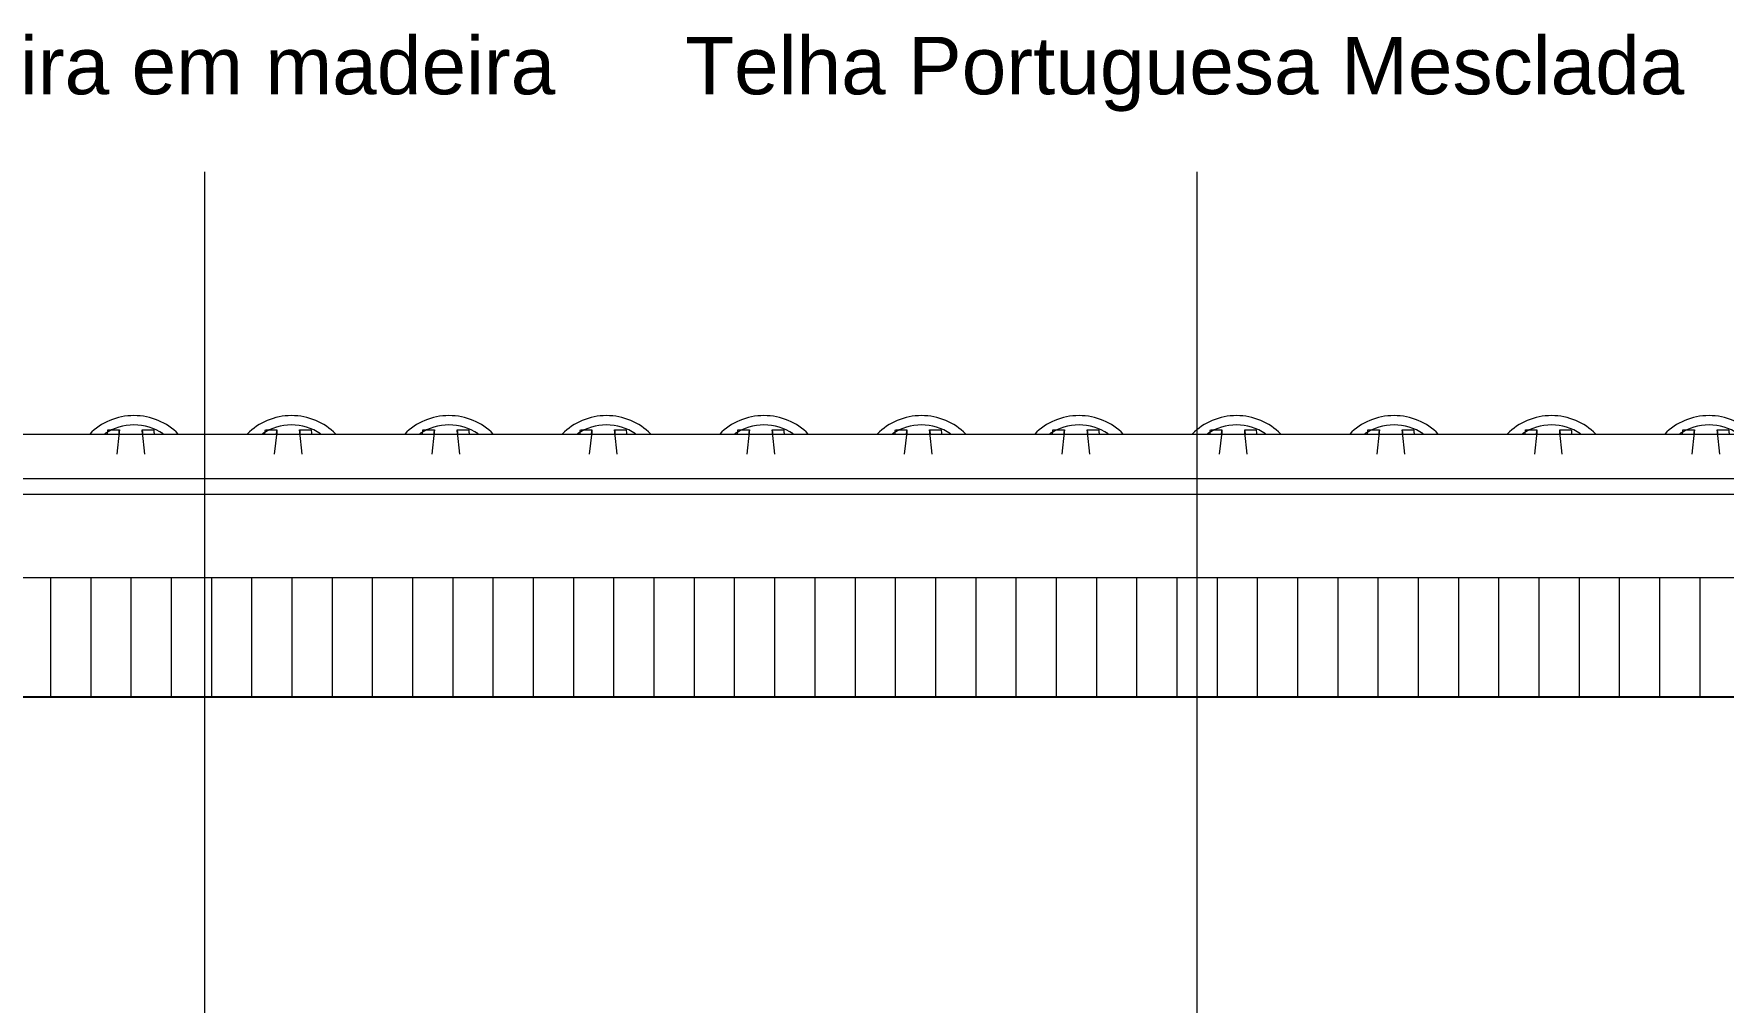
# Model space of a CAD drawing. Header units: millimetres. Extents: x -12976 to 58202, y -2238 to 7407.
# Drawn here: x 27866 to 30806, y 5722 to 7407 of the extents above; entities that cross this region are included whole.
import ezdxf

# ---------------------------------------------------------------- set-up
doc = ezdxf.new("R2010")
doc.units = ezdxf.units.MM
for name, color, linetype, lineweight in [('A-GLAZ-CURT', 52, 'Continuous', 9), ('A-GLAZ-CWMG', 51, 'Continuous', 9), ('A-ROOF-OTLN', 132, 'Continuous', 9), ('A-ROOF-PATT', 132, 'Continuous', 9), ('A-WALL', 113, 'Continuous', 25), ('G-ANNO-TEXT', 231, 'Continuous', 9)]:
    doc.layers.add(name, color=color, linetype=linetype, lineweight=lineweight)
doc.styles.add('Arial', font='arial.ttf', dxfattribs={"height": 100})

# ---------------------------------------------------------------- blocks, each defined once
blk = doc.blocks.new('Rectangular Mullion - Ripa-4229791-FACHADA LATERAL DIREITA')
at = {"layer": 'A-GLAZ-CWMG'}
for p, q in [((-19919.7, 6632.9), (-3199.7, 6632.9)), ((-3199.7, 6605.1), (-19919.7, 6605.1))]:
    blk.add_line(p, q, dxfattribs=at)
blk = doc.blocks.new('COLONIAL BASE - COLONIAL BASE-4236683-FACHADA LATERAL DIREITA')
at = {"layer": 'A-GLAZ-CURT'}
for p, q in [((-3714.6, 6710.2), (-3715.5, 6717.8)), ((-3715.5, 6717.8), (-3695.4, 6717.8)), ((-3710.9, 6675.6), (-3715.1, 6713.7)), ((-3501, 6717.8), (-3480.9, 6717.8)), ((-3481.3, 6713.7), (-3485.5, 6675.6)), ((-3480.9, 6717.8), (-3481.8, 6710.2))]:
    blk.add_line(p, q, dxfattribs=at)
for centre, major_axis, start_param, end_param in [((-3729.7, 6647), (102.8, 0), 0.725459, 2.416134), ((-3729.7, 6647), (85.3, 0), 0.935697, 2.205895), ((-3598.2, 6724.8), (117.5, 0), 3.205466, 3.276717), ((-3598.2, 6724.8), (97.5, 0), 3.218592, 3.305186), ((-3598.2, 6724.8), (97.5, 0), 6.119592, 6.206186), ((-3598.2, 6724.8), (117.5, 0), 6.148061, 6.219312)]:
    blk.add_ellipse(centre, major_axis=major_axis, ratio=0.928477, start_param=start_param, end_param=end_param, dxfattribs=at)

msp = doc.modelspace()

# ---------------------------------------------------------------- hatches: boundary and pattern name
at = {"layer": 'A-ROOF-PATT'}
h = msp.add_hatch(dxfattribs=at)
h.set_pattern_fill('FP_19', color=256, style=0, pattern_type=2)
h.set_pattern_definition([(90, (36155.91, 6212.23), (-70, 4e-15), [])])
h.paths.add_polyline_path([(16236.3, 4070.7), (16792.1, 4070.7), (16770.1, 4144.2), (16836.3, 4156.9), (16836.3, 4454.2), (16236.3, 4454.2), (16236.3, 4192.5)])
h.paths.add_polyline_path([(32356.3, 4070.7), (32956.3, 4070.7), (32956.3, 4454.2), (32356.3, 4454.2), (32356.3, 4192.5)])
h.paths.add_polyline_path([(31932.1, 4380.3), (32156.3, 4380.3), (32156.3, 4454.2), (30866.3, 4454.2), (30866.3, 4380.3), (31847, 4380.3)])
h.paths.add_polyline_path([(31676.7, 4557.9), (32156.3, 4557.9), (32156.3, 4947.9), (30866.3, 4947.9), (30866.3, 4557.9), (31591.5, 4557.9)])
h.paths.add_polyline_path([(16236.3, 4557.9), (16836.3, 4557.9), (16836.3, 4947.9), (16236.3, 4947.9), (16236.3, 4575.7)])
h.paths.add_polyline_path([(32783.7, 4557.9), (32956.3, 4557.9), (32956.3, 4947.9), (32356.3, 4947.9), (32356.3, 4557.9), (32698.6, 4557.9)])
h.paths.add_polyline_path([(32357.9, 5051.6), (32956.3, 5051.6), (32956.3, 5441.6), (32356.3, 5441.6), (32356.3, 5051.6)])
h.paths.add_polyline_path([(30910.3, 5051.6), (32156.3, 5051.6), (32156.3, 5441.6), (30866.3, 5441.6), (30866.3, 5051.6)])
h.paths.add_polyline_path([(16236.3, 5051.6), (16836.3, 5051.6), (16836.3, 5441.6), (16236.3, 5441.6), (16236.3, 5086.7)])
h.paths.add_polyline_path([(31250.9, 5545.4), (32156.3, 5545.4), (32156.3, 5935.3), (30856.3, 5935.3), (30856.3, 5646.5), (30866.3, 5646.5), (30866.3, 5545.4), (31165.7, 5545.4)])
h.paths.add_polyline_path([(32954, 5545.4), (32956.3, 5545.4), (32956.3, 5935.3), (32356.3, 5935.3), (32356.3, 5545.4), (32868.9, 5545.4)])
h.paths.add_polyline_path([(16236.3, 5545.4), (16836.3, 5545.4), (16836.3, 5935.3), (16236.3, 5935.3), (16236.3, 5555.2)])
h.paths.add_polyline_path([(16603.8, 6039.1), (16836.3, 6039.1), (16836.3, 6252.3), (30856.3, 6252.3), (30856.3, 6039.1), (32156.3, 6039.1), (32156.3, 6252.3), (32356.3, 6252.3), (32356.3, 6039.1), (32956.3, 6039.1), (32956.3, 6460.2), (16236.3, 6460.2), (16236.3, 6039.1), (16518.6, 6039.1)])

# ---------------------------------------------------------------- linework, layer by layer
at = {"layer": 'A-ROOF-OTLN'}
for p, q in [((16217.3, 6710.2), (32975.3, 6710.2)), ((32956.3, 6460.2), (16236.3, 6460.2))]:
    msp.add_line(p, q, dxfattribs=at)
at = {"layer": 'A-WALL'}
msp.add_line((30856.3, 6252.3), (16836.3, 6252.3), dxfattribs=at)
at = {"layer": 'G-ANNO-TEXT', "color": 7}
for p, q in [((28163.9, 3162.3), (28163.9, 7166.9)), ((28163.9, 3705.4), (28163.9, 7166.9)), ((29890.8, 2840.6), (29890.8, 7166.9))]:
    msp.add_line(p, q, dxfattribs=at)

# ---------------------------------------------------------------- block references
at = {"layer": 'A-GLAZ-CURT'}
for p in [(31496.2, 0), (31770.3, 0), (32044.4, 0), (32318.5, 0), (32592.6, 0), (32866.7, 0), (33140.8, 0), (33414.9, 0), (33689, 0), (33963.1, 0), (34237.2, 0), (34511.3, 0)]:
    msp.add_blockref('COLONIAL BASE - COLONIAL BASE-4236683-FACHADA LATERAL DIREITA', p, dxfattribs=at)
at = {"layer": 'A-GLAZ-CWMG'}
msp.add_blockref('Rectangular Mullion - Ripa-4229791-FACHADA LATERAL DIREITA', (36155.9, 0), dxfattribs=at)

# ---------------------------------------------------------------- texts
at = {"layer": 'G-ANNO-TEXT', "color": 7, "char_height": 100, "attachment_point": 1, "style": 'Arial'}
for s, insert, width in [('Tabeira em madeira', (27523.9, 7401.5), 1547.257), ('Telha Portuguesa Mesclada', (28999.6, 7401.5), 2156.539)]:
    msp.add_mtext(s, dxfattribs=dict(at, insert=insert, width=width))

doc.saveas('drawing.dxf')
